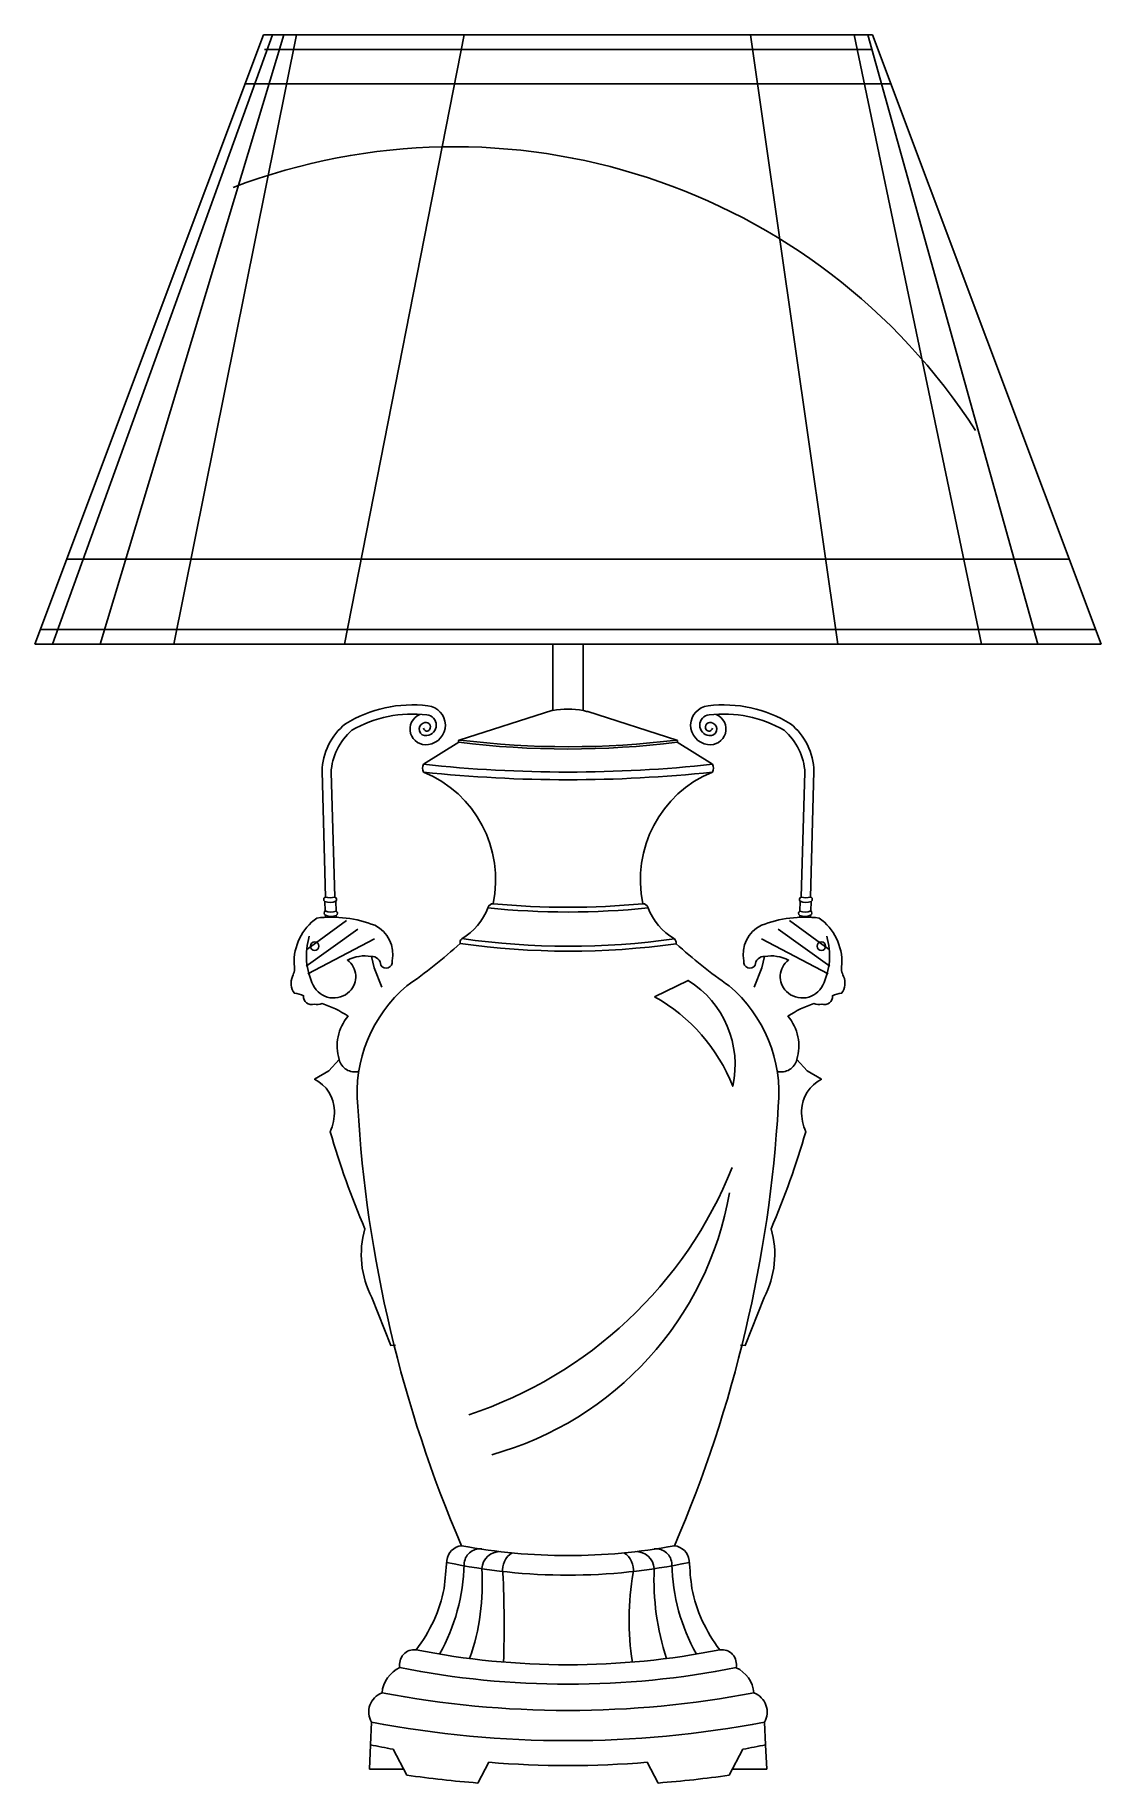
# Model space of a CAD drawing. Extents: x 778 to 1058, y 1052 to 1512.
import ezdxf

# ---------------------------------------------------------------- set-up
doc = ezdxf.new("R2010")
doc.units = 0
doc.header["$MEASUREMENT"] = 0
doc.layers.add('3', color=3, linetype='CONTINUOUS')
doc.layers.add('7', color=7, linetype='CONTINUOUS')

msp = doc.modelspace()

# ---------------------------------------------------------------- linework, layer by layer
at = {"layer": '3'}
for p, q in [((840.82, 1511.63), (783.04, 1351.58)), ((843.78, 1511.63), (795.49, 1351.58)), ((847.09, 1511.63), (814.84, 1351.58)), ((891.1, 1511.63), (859.68, 1351.58)), ((966.35, 1511.63), (989.27, 1351.58)), ((993.58, 1511.63), (1027.04, 1351.58)), ((997.19, 1511.63), (1041.78, 1351.58)), ((838.66, 1507.8), (998.15, 1507.8)), ((833.59, 1498.78), (1003.22, 1498.78)), ((786.77, 1373.88), (1050.05, 1373.88)), ((779.84, 1355.4), (1056.97, 1355.4)), ((854.56, 1283.97), (854.65, 1281.46)), ((857.43, 1284.02), (857.53, 1281.39)), ((979.39, 1284.02), (979.29, 1281.39)), ((982.26, 1283.97), (982.17, 1281.46)), ((849.79, 1271.29), (860.21, 1278.95)), ((854.69, 1280.33), (854.71, 1279.79)), ((857.56, 1280.31), (857.58, 1279.8)), ((987.02, 1271.29), (976.61, 1278.95)), ((979.26, 1280.31), (979.24, 1279.8)), ((982.13, 1280.33), (982.11, 1279.79)), ((849.61, 1266.94), (863.24, 1276.68)), ((850.08, 1264.96), (867.59, 1274.13)), ((986.74, 1264.96), (969.23, 1274.13)), ((987.21, 1266.94), (973.58, 1276.68))]:
    msp.add_line(p, q, dxfattribs=at)
for points in [[(854.55, 1283.97, 0.205799), (857.43, 1284.02)], [(854.73, 1285.12, 0.156612), (857.13, 1285.09, -1.638098)], [(982.26, 1283.97, -0.205799), (979.39, 1284.02)], [(982.08, 1285.12, -0.156612), (979.68, 1285.09, 1.638098)], [(854.65, 1281.46, 0.177253), (857.53, 1281.39)], [(854.69, 1280.33, 0.202935), (857.52, 1280.29)], [(982.17, 1281.46, -0.177253), (979.29, 1281.39)], [(982.13, 1280.33, -0.202935), (979.29, 1280.29)], [(941.17, 1258.92), (949.97, 1263.2, -0.317872), (961.69, 1235.4, 0.173014), (941.17, 1258.92)], [(892.38, 1149.07, 0.220693), (961.54, 1214.03, -0.675682)], [(898.41, 1138.58, 0.289323), (960.83, 1207.42, 5.086916)], [(895.76, 1113.83, 0.444524), (891.14, 1109.77, -0.120763), (884.68, 1086.2)], [(900.71, 1113.11, 0.409324), (895.76, 1108.66, -0.101884), (892.58, 1085.04)], [(903.73, 1112.79, 0.313593), (901.31, 1107.55, -0.018666), (901.49, 1084.11, 1.191859)], [(933.09, 1112.79, -0.313593), (935.51, 1107.55, 0.083533), (935.32, 1084.11, -1.191859)], [(936.1, 1113.11, -0.409324), (941.05, 1108.66, 0.088094), (944.24, 1085.04)], [(941.05, 1113.83, -0.444524), (945.67, 1109.77, 0.121393), (952.14, 1086.2)]]:
    msp.add_lwpolyline(points, format="xyb", dxfattribs=at)
for centre in [(851.87, 1272.21), (984.95, 1272.21)]:
    msp.add_circle(centre, 1.12, dxfattribs=at)
for centre, radius, start, end in [((888.53, 1319.2), 163.05, 32.8786, 110.8487), ((918.4, 1556.12), 232.11, 262.9044, 277.0943), ((954.27, 1319.02), 2.32, 332.384, 24.5544), ((918.41, 1672.82), 356.89, 263.9014, 276.0986), ((854.87, 1284.51), 0.628, 102.8031, 239.7657), ((857, 1284.48), 0.628, 313.2753, 77.1969), ((918.41, 1487.59), 206.41, 264.1425, 275.8575), ((979.82, 1284.48), 0.628, 102.8031, 226.7247), ((981.95, 1284.51), 0.628, 300.2343, 77.1969), ((854.99, 1280.9), 0.65, 121.4998, 242.3011), ((857.26, 1280.85), 0.613, 295.9663, 63.5779), ((979.56, 1280.85), 0.613, 116.4221, 244.0337), ((981.83, 1280.9), 0.65, 297.6989, 58.5002), ((918.78, 1471.89), 201, 261.7963, 278.0162), ((918.41, 1304.66), 226.37, 258.7526, 281.2474), ((918.41, 1332.46), 261.06, 259.2163, 280.7837)]:
    msp.add_arc(centre, radius, start, end, dxfattribs=at)
at = {"layer": '7', "color": 7}
for p, q in [((838.41, 1511.63), (778.41, 1351.58)), ((838.41, 1511.63), (998.41, 1511.63)), ((998.41, 1511.63), (1058.41, 1351.58)), ((778.41, 1351.58), (922.41, 1351.58)), ((914.41, 1351.58), (914.41, 1334.1)), ((922.41, 1351.58), (1058.41, 1351.58)), ((922.41, 1351.58), (922.41, 1334.1)), ((914.41, 1334.23), (889.79, 1326.37)), ((889.73, 1325.78), (880.44, 1319.99)), ((947.09, 1325.78), (956.38, 1319.99)), ((853.8, 1318.11), (854.73, 1285.12)), ((856.2, 1317.89), (857.13, 1285.09)), ((980.61, 1317.89), (979.68, 1285.09)), ((983.02, 1318.11), (982.08, 1285.12)), ((866.53, 1062.38), (866.8, 1068.28)), ((970.02, 1068.28), (970.29, 1062.38)), ((866.53, 1062.38), (866.23, 1055.93)), ((872.46, 1061.19), (876.05, 1054.37)), ((964.35, 1061.19), (960.76, 1054.37)), ((970.29, 1062.38), (970.59, 1055.93)), ((897.58, 1057.79), (894.7, 1052.32)), ((939.23, 1057.79), (942.11, 1052.32)), ((866.23, 1055.93), (875.23, 1055.93)), ((970.59, 1055.93), (961.58, 1055.93))]:
    msp.add_line(p, q, dxfattribs=at)
for points in [[(859.97, 1330.65, -0.169828), (881.59, 1335.36, -0.891881), (881.74, 1325.19, -0.90234), (879.51, 1333.06)], [(861.64, 1328.92, -0.161821), (881.35, 1332.98, -0.901314), (881.37, 1327.56, -0.915774), (880.39, 1330.83, -0.915774)], [(947.03, 1326.37, -0.41891), (947.09, 1325.78, 0.41891), (947.03, 1326.37), (923.61, 1333.84, 0.003288), (922.41, 1334.1, 0.003288)], [(976.85, 1330.65, 0.169828), (955.23, 1335.36, 0.891881), (955.08, 1325.19, 0.90234), (957.31, 1333.06)], [(975.18, 1328.92, 0.161821), (955.47, 1332.98, 0.901314), (955.44, 1327.56, 0.915774), (956.42, 1330.83, 0.915774)], [(853.8, 1318.11, -0.221627), (859.97, 1330.65, -0.122456)], [(856.18, 1317.78, -0.201115), (861.64, 1328.92, -0.299241)], [(880.39, 1330.83, -0.815147), (882.07, 1329.09, -0.705784), (880.48, 1329.51, -0.552968)], [(956.42, 1330.83, 0.815147), (954.74, 1329.09, 0.705784), (956.33, 1329.51, 0.552968)], [(980.64, 1317.78, 0.201115), (975.18, 1328.92, 0.299241)], [(983.02, 1318.11, 0.221627), (976.85, 1330.65, 0.122456)], [(880.49, 1317.95, -0.361779), (898.74, 1283.35, 0.293492)], [(956.32, 1317.95, 0.361779), (938.08, 1283.35, -0.293492)], [(898.74, 1283.35, 0.320929), (897.4, 1282.43, -0.177252), (890.48, 1274.15, 0.316399), (890.1, 1272.95)], [(938.08, 1283.35, -0.320929), (939.41, 1282.43, 0.177252), (946.34, 1274.15, -0.243571), (946.81, 1272.86)], [(852.48, 1279.6, 0.255712), (846.47, 1267.38, -0.185948), (846.02, 1264.27, 0.260752), (846.56, 1259.82, -0.092018), (848.96, 1259.19, 0.564311), (851.74, 1256.97, 0.146883), (853.81, 1257.13, -0.069837), (860.64, 1253.79, 0.256707), (858.32, 1242.44, 0.429799), (863.46, 1239.32, 0.429799)], [(852.48, 1279.6, -0.123918), (867.63, 1277.69, -0.342703), (872.26, 1268.35, -0.816736), (869.22, 1267.2, 0.436604), (866.76, 1269.5)], [(984.34, 1279.6, 0.123918), (969.19, 1277.69, 0.342703), (964.56, 1268.35, 0.816736), (967.59, 1267.2, -0.436604), (970.06, 1269.5)], [(984.34, 1279.6, -0.255712), (990.35, 1267.38, 0.185948), (990.8, 1264.27, -0.260752), (990.25, 1259.82, 0.092018), (987.86, 1259.19, -0.564311), (985.08, 1256.97, -0.146883), (983.01, 1257.13, 0.069837), (976.18, 1253.79, -0.256707), (978.5, 1242.44, -0.429799), (973.35, 1239.32, -0.429799)], [(850.46, 1274.79, 0.189827), (851.5, 1261.93, 0.51315), (861.06, 1260.32, 0.457472), (860.49, 1268.55, -0.162561), (866.76, 1269.5, 0.085543)], [(890.1, 1272.95, -0.033144), (876.1, 1261.8, 0.245817), (863.19, 1230.09, 0.087019), (890.45, 1114.66)], [(946.81, 1272.86, 0.032889), (960.71, 1261.8, -0.245817), (973.63, 1230.09, -0.087019), (946.37, 1114.66)], [(986.36, 1274.79, -0.189827), (985.32, 1261.93, -0.51315), (975.76, 1260.32, -0.457472), (976.33, 1268.55, 0.162561), (970.06, 1269.5, -0.085543)], [(858.32, 1242.44), (855.58, 1239.46), (851.85, 1237.23, -0.27658), (857.07, 1229.02, -0.113015), (855.95, 1223.43, 0.028966), (865.06, 1197.95, 0.193299), (866.9, 1179.9), (871.89, 1167.25), (873.09, 1167.34)], [(978.5, 1242.44), (981.24, 1239.46), (984.97, 1237.23, 0.27658), (979.75, 1229.02, 0.113015), (980.87, 1223.43, -0.028966), (971.76, 1197.95, -0.193299), (969.92, 1179.9), (964.92, 1167.25), (963.73, 1167.34)], [(890.45, 1114.66, 0.347341), (886.57, 1110.82, -0.013584), (885.88, 1103.47, -0.116338), (878.51, 1087.33, 0.345099)], [(970.02, 1068.28, 0.460051), (967.25, 1076.01, 0.266937), (962.56, 1082.63, 0.51892), (958.3, 1087.33, -0.116338), (950.93, 1103.47, -0.013584), (950.24, 1110.82, 0.347341), (946.37, 1114.66)]]:
    msp.add_lwpolyline(points, format="xyb", dxfattribs=at)
for points in [[(866.76, 1269.5), (867.5, 1266.47), (869.5, 1261.43)], [(970.06, 1269.5), (969.32, 1266.47), (967.31, 1261.43)]]:
    msp.add_lwpolyline(points, dxfattribs=at)
for centre, radius, start, end in [((918.41, 1312.7), 21.77, 79.4148, 100.5852), ((890.05, 1326.05), 0.415, 128.5579, 219.4751), ((918.51, 1555.48), 230.88, 262.9091, 277.0956), ((882.54, 1319.02), 2.32, 155.4456, 207.616), ((918.41, 1674.53), 356.57, 263.8871, 276.1129), ((918.41, 1488.82), 206.41, 264.531, 275.469), ((918.78, 1473.2), 201, 261.9252, 277.8929), ((918.41, 1264.93), 152.85, 259.4604, 280.5396), ((918.41, 1259.79), 152.85, 257.9646, 282.0354), ((878.04, 1083.48), 3.87, 82.9372, 192.64), ((918.41, 1288.44), 205.04, 258.7799, 281.2201), ((877.67, 1075.24), 8.15, 114.8044, 174.5879), ((871.49, 1070.96), 5.41, 110.9121, 209.7315), ((918.41, 1341.71), 278.26, 259.3114, 280.6886), ((918.41, 1305.87), 248.96, 257.9718, 259.3651), ((918.41, 1305.87), 248.96, 280.6349, 282.0282), ((918.41, 1305.87), 248.96, 265.2017, 274.7983), ((918.43, 1353.54), 302.15, 261.9373, 265.496), ((918.43, 1353.54), 302.15, 274.4954, 278.053)]:
    msp.add_arc(centre, radius, start, end, dxfattribs=at)

doc.saveas('drawing.dxf')
